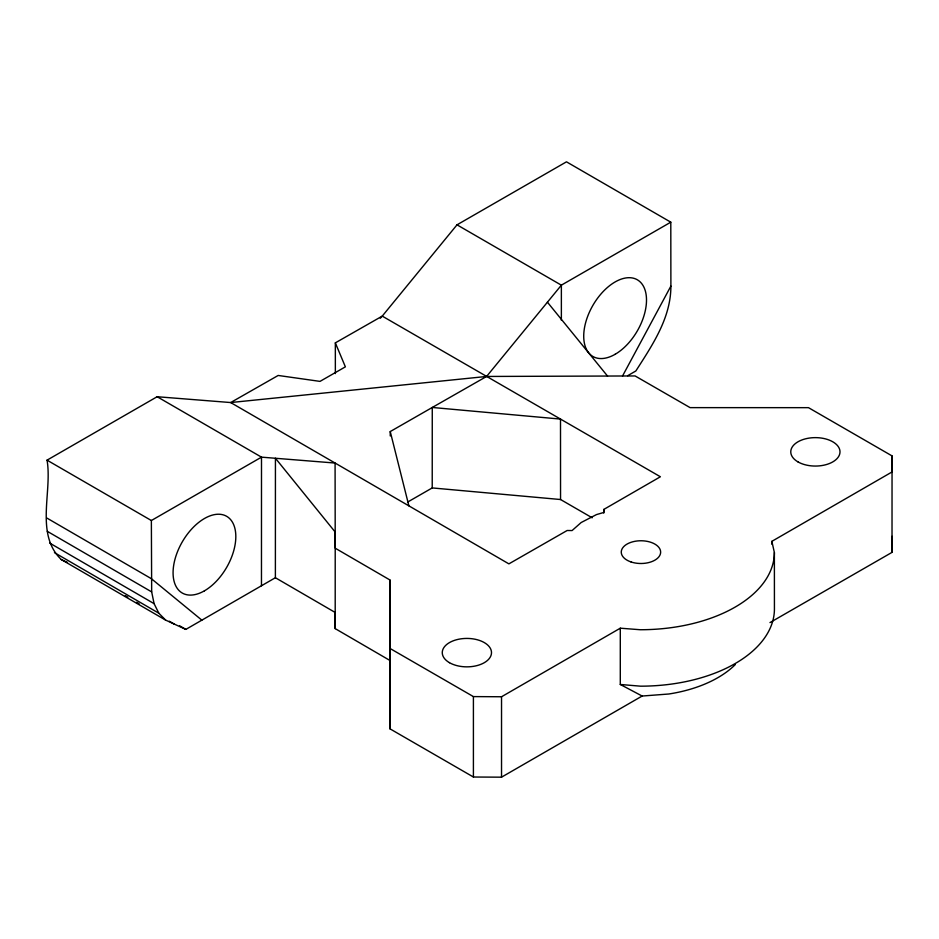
<?xml version="1.0" encoding="UTF-8"?>
<svg xmlns="http://www.w3.org/2000/svg" width="939" height="939" viewBox="0 0 939 939"><rect width="100%" height="100%" fill="white"/><g stroke="black" fill="none" stroke-linecap="round" stroke-linejoin="round"><path stroke-width="1.41" d="M165.675 620.127L61.293 559.562C34.79 534.221 52.502 491.707 47.044 460.157L151.367 520.523L151.672 591.899L154.09 603.648L158.82 613.202L165.675 620.127L185.84 629.4L275.385 577.731L275.432 458.255L335.211 532.061L335.2 628.625L389.931 660.469M261.465 585.772L261.5 457.152L157.142 396.728L47.044 460.157M735.284 664.566A109.429 63.183 0 0 1 668.826 694.003L642.147 696.034L501.532 777.175L473.409 777.023L389.849 728.758L389.978 580.009L335.223 548.2L335.082 463.044L230.665 402.549L157.142 396.728M389.849 728.758L389.978 580.009M407.526 502.13L432.222 487.928L432.269 407.467L486.59 376.457L561.369 285.174L670.798 222.179L670.892 286.09C670.939 317.981 652.323 345.176 635.844 370.975L627.675 375.706M670.798 222.179L566.475 161.825L457.011 224.832L382.243 316.114L335.34 342.864L345.376 366.844L319.999 381.387L278.179 375.459L230.665 402.549L486.59 376.457L635.104 375.952L690.095 407.632L808.491 407.667L892.05 455.908L892.015 471.965L771.858 541.345L771.858 544.233M769.98 622.58L892.015 552.367L892.05 536.31M380.283 318.262L382.243 316.114L660.399 476.766L603.8 509.431L603.754 512.471L596.465 514.595L581.159 522.53L572.074 530.558L567.156 530.5L508.891 563.87L335.082 463.044L261.5 457.152L151.367 520.523M622.522 376.023L670.892 286.09M389.849 648.356L473.409 696.597L501.532 696.761L620.292 628.191L640.187 629.729A133.913 77.315 0 0 0 774.382 552.578L771.858 541.345M390.248 435.942L390.248 431.553L432.269 407.467L560.501 419.087L560.548 499.525L592.192 517.8M620.292 628.191L620.292 684.472L640.504 686.174A133.913 77.315 0 0 0 774.429 608.848L774.382 552.578M432.222 487.928L560.548 499.525M61.293 559.562L67.479 562.414M620.292 684.472L642.147 696.034M457.011 224.832L561.369 285.174L561.369 320.281M275.385 577.731L335.2 612.474L335.2 628.625M46.95 518.093L151.32 578.659L201.85 620.151M47.29 531.321L151.672 591.899M49.72 543.082L154.09 603.648M54.45 552.637L158.82 613.202M179.549 625.761L185.84 629.4M125.286 595.666L127.798 597.122M136.601 602.239L139.113 603.695M169.29 621.207L174.325 624.13M547.425 302.194L607.545 376.081M390.248 431.553L408.888 505.863M603.8 509.431L603.8 513.034M335.352 373.593L335.34 342.864M892.05 455.908L892.015 552.367M501.532 696.761L501.532 777.175M473.409 696.597L473.409 777.023M449.476 662.688A24.614 14.214 0 0 0 490.663 656.314A24.614 14.214 0 0 0 460.509 638.907A24.614 14.214 0 0 0 449.476 662.688M797.974 461.894A24.614 14.214 0 0 0 839.161 455.521A24.614 14.214 0 0 0 809.019 438.114A24.614 14.214 0 0 0 797.974 461.894M204.42 590.831A44.309 25.588 -59.9 0 0 231.628 520.934A44.309 25.588 -59.9 0 0 177.295 552.226A44.309 25.588 -59.9 0 0 204.42 590.831M615.139 354.285A44.309 25.623 -59.9 0 0 642.276 284.364A44.309 25.623 -59.9 0 0 587.92 315.704A44.309 25.623 -59.9 0 0 615.139 354.285M631.067 561.968A19.696 11.374 0 0 0 660.645 552.155A19.696 11.374 0 0 0 631.137 542.273A19.696 11.374 0 0 0 631.067 561.968"/></g></svg>
